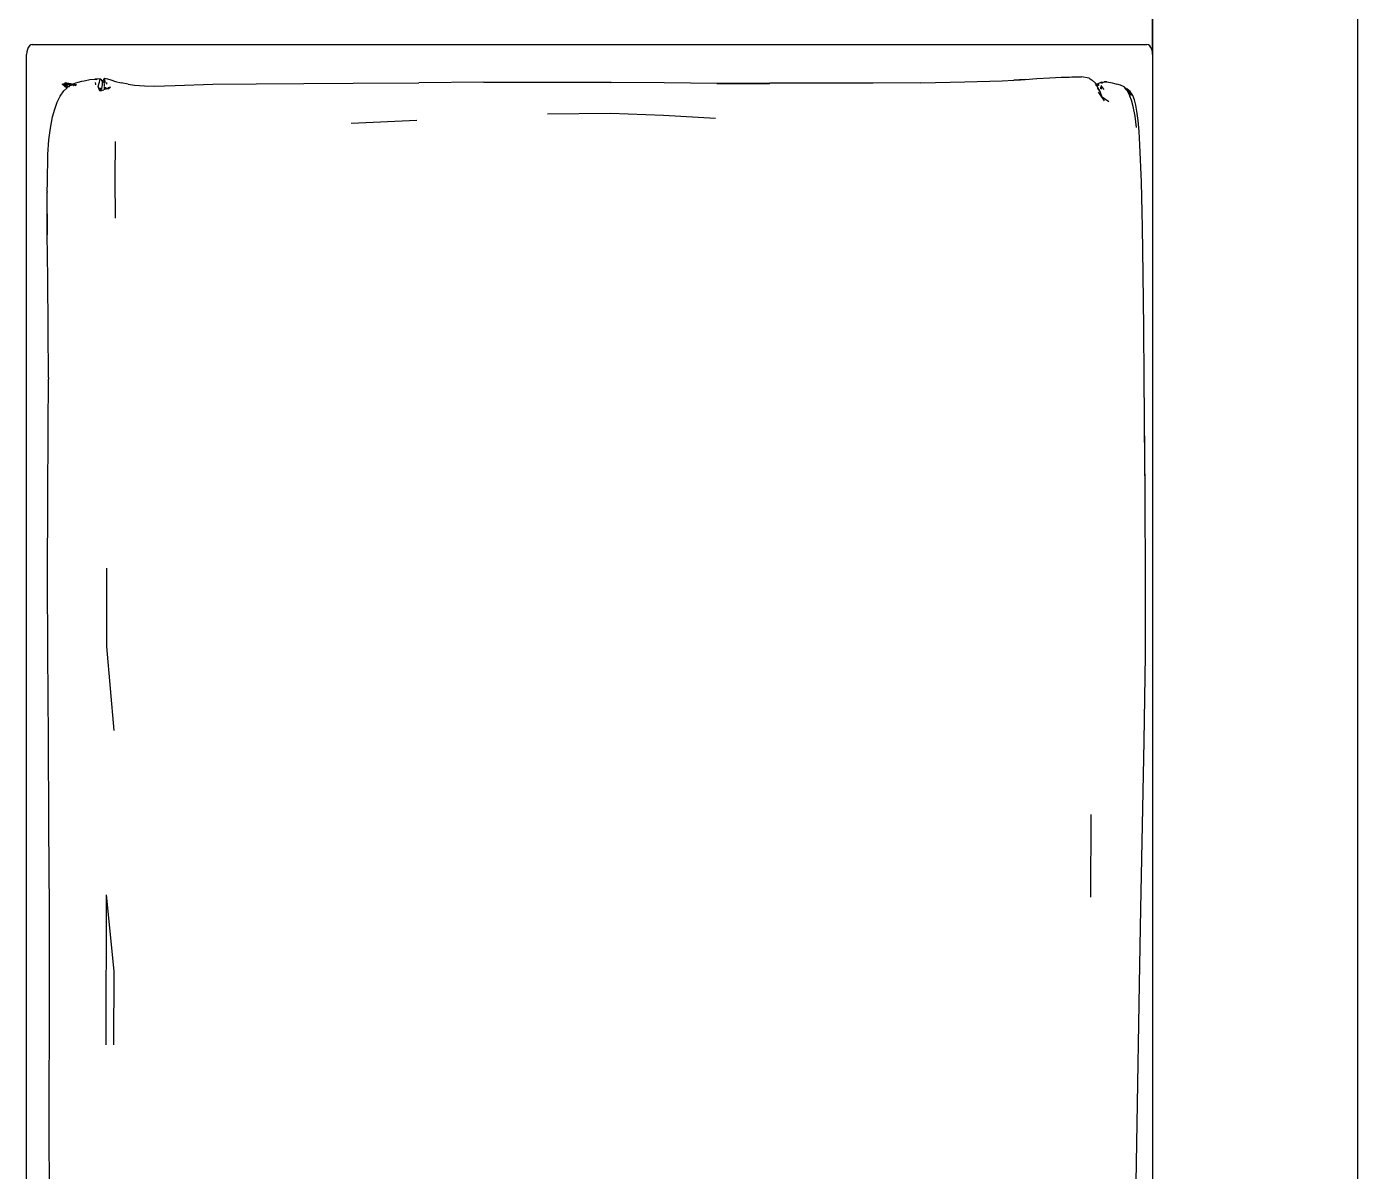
# Model space of a CAD drawing. Header units: millimetres. Extents: x -41292 to 298682, y -22072 to 33155.
# Drawn here: x 27835 to 29135, y 2550 to 3668 of the extents above; entities that cross this region are included whole.
import ezdxf

# ---------------------------------------------------------------- set-up
doc = ezdxf.new("R2010")
doc.units = ezdxf.units.MM
doc.layers.add('벽1', color=2, linetype='Continuous')
doc.layers.add('틀', color=8, linetype='Continuous')

# ---------------------------------------------------------------- blocks, each defined once
blk = doc.blocks.new('AHSISHEUD')
for p, q in [((29762, 24198.7), (29762, 18738.7)), ((29562, 21289), (29562, 21406.7)), ((28463.7, 21295.8), (28462.8, 21293.8)), ((28464.8, 21297.4), (28463.7, 21295.8)), ((28466.1, 21298.3), (28464.8, 21297.4)), ((28467.5, 21298.7), (28466.1, 21298.3)), ((28467.5, 21298.7), (29556.5, 21298.7)), ((29558, 21298.3), (29556.5, 21298.7)), ((29559.3, 21297.4), (29558, 21298.3)), ((29560.4, 21295.8), (29559.3, 21297.4)), ((29561.3, 21293.8), (29560.4, 21295.8)), ((28462.2, 21291.5), (28462, 21289)), ((28462, 19268.4), (28462, 21289)), ((28462.8, 21293.8), (28462.2, 21291.5)), ((29561.9, 21291.5), (29561.3, 21293.8)), ((29562, 21289), (29561.9, 21291.5)), ((29562, 21289), (29562, 19268.4)), ((28496.9, 21259.9), (28499, 21260.7)), ((28496.9, 21259.9), (28502.9, 21257.7)), ((28501.3, 21256.3), (28496.9, 21259.9)), ((28501.2, 21256.2), (28496.9, 21259.9)), ((28496.9, 21259.9), (28498.3, 21259.8)), ((28499, 21260.7), (28498.3, 21259.8)), ((28498.3, 21259.8), (28499, 21260.7)), ((28498.3, 21259.8), (28498.7, 21259.7)), ((28498.5, 21253.6), (28501.2, 21256.2)), ((28498.7, 21259.7), (28500.3, 21259.6)), ((28498.7, 21259.7), (28499.6, 21259.6)), ((28499, 21260.7), (28499.6, 21261.4)), ((28499, 21260.7), (28499, 21260.7)), ((28500.1, 21260.1), (28499, 21260.7)), ((28500.1, 21260.2), (28499, 21260.7)), ((28500, 21260.5), (28499, 21260.7)), ((28499.6, 21261.4), (28501.1, 21260.8)), ((28501.1, 21260.6), (28499.6, 21261.4)), ((28501.1, 21260.9), (28499.6, 21261.4)), ((28507, 21259.9), (28499.6, 21261.4)), ((28500, 21260.5), (28499.6, 21261.4)), ((28499.6, 21261.4), (28500.7, 21260.3)), ((28500.5, 21260.3), (28499.6, 21261.4)), ((28501.8, 21259.4), (28499.6, 21261.4)), ((28499.6, 21259.6), (28499.7, 21259.6)), ((28499.7, 21259.6), (28500.1, 21259.6)), ((28500.1, 21260.2), (28500, 21260.5)), ((28500.5, 21260.3), (28500, 21260.5)), ((28500.1, 21260.1), (28500.1, 21260.2)), ((28500.5, 21260), (28500.1, 21260.2)), ((28500.3, 21259.6), (28500.1, 21260.1)), ((28500.1, 21260.1), (28500.2, 21260)), ((28500.3, 21259.5), (28500.1, 21259.6)), ((28501, 21259.6), (28500.2, 21260)), ((28500.2, 21260), (28501.1, 21259.6)), ((28500.2, 21260), (28500.5, 21260)), ((28500.4, 21259.5), (28500.3, 21259.6)), ((28500.3, 21259.6), (28501, 21259.6)), ((28500.4, 21259.5), (28500.3, 21259.5)), ((28500.4, 21259.5), (28501.2, 21259.4)), ((28500.8, 21260), (28500.5, 21260.3)), ((28500.7, 21260.3), (28500.5, 21260.3)), ((28501, 21259.9), (28500.5, 21260)), ((28500.5, 21260), (28500.8, 21260)), ((28500.7, 21260.3), (28500.8, 21260.3)), ((28500.7, 21260.3), (28500.7, 21260.3)), ((28500.7, 21260.3), (28501, 21260)), ((28500.8, 21260.3), (28501.1, 21260)), ((28501.2, 21260.2), (28500.8, 21260.3)), ((28501, 21259.9), (28500.8, 21260)), ((28500.8, 21260), (28501, 21260)), ((28501, 21260), (28501, 21260)), ((28501, 21260), (28501.2, 21259.8)), ((28501, 21260), (28501.1, 21260)), ((28501.2, 21259.6), (28501, 21259.9)), ((28501.2, 21259.8), (28501, 21259.9)), ((28501.3, 21259.5), (28501, 21259.6)), ((28501, 21259.6), (28501.1, 21259.6)), ((28501.1, 21260.9), (28501.3, 21260.9)), ((28501.1, 21260.8), (28501.1, 21260.9)), ((28501.1, 21260.9), (28501.2, 21260.7)), ((28501.1, 21260.8), (28501.2, 21260.7)), ((28501.1, 21260.6), (28501.1, 21260.8)), ((28501.3, 21260.5), (28501.1, 21260.6)), ((28501.2, 21260.2), (28501.1, 21260.6)), ((28501.1, 21260), (28501.2, 21260)), ((28501.1, 21259.6), (28501.2, 21259.6)), ((28501.2, 21260.7), (28501.3, 21260.5)), ((28501.2, 21260.7), (28503.5, 21259.8)), ((28501.2, 21260), (28501.2, 21260.2)), ((28501.5, 21260.1), (28501.2, 21260.2)), ((28501.2, 21260), (28501.2, 21259.9)), ((28501.2, 21260), (28501.5, 21260)), ((28501.2, 21259.8), (28501.2, 21259.9)), ((28501.2, 21259.9), (28501.4, 21259.7)), ((28501.2, 21259.8), (28501.2, 21259.7)), ((28501.3, 21259.8), (28501.2, 21259.7)), ((28501.2, 21259.8), (28501.2, 21259.8)), ((28501.2, 21259.7), (28501.3, 21259.7)), ((28501.3, 21259.5), (28501.2, 21259.6)), ((28501.2, 21259.6), (28501.4, 21259.5)), ((28501.2, 21259.6), (28501.2, 21259.6)), ((28501.2, 21259.6), (28501.3, 21259.6)), ((28501.2, 21259.4), (28501.3, 21259.5)), ((28501.2, 21256.2), (28501.3, 21256.3)), ((28501.8, 21255.8), (28501.2, 21256.2)), ((28505.7, 21259.6), (28501.3, 21260.9)), ((28505.2, 21259.7), (28501.3, 21260.9)), ((28501.3, 21260.9), (28503.8, 21259.8)), ((28502.4, 21259.9), (28501.3, 21260.5)), ((28501.3, 21260.5), (28501.5, 21260.1)), ((28501.4, 21259.7), (28501.3, 21259.8)), ((28501.4, 21259.7), (28501.3, 21259.8)), ((28501.3, 21259.7), (28501.3, 21259.6)), ((28501.3, 21259.6), (28501.4, 21259.6)), ((28501.3, 21259.5), (28501.4, 21259.4)), ((28501.3, 21259.5), (28501.4, 21259.5)), ((28501.3, 21256.3), (28502.3, 21257.3)), ((28501.9, 21255.9), (28501.3, 21256.3)), ((28501.4, 21259.6), (28501.4, 21259.7)), ((28501.6, 21259.6), (28501.4, 21259.7)), ((28501.4, 21259.7), (28501.5, 21259.6)), ((28501.4, 21259.5), (28501.5, 21259.6)), ((28501.4, 21259.6), (28501.4, 21259.5)), ((28501.4, 21259.6), (28501.4, 21259.6)), ((28501.4, 21259.6), (28501.4, 21259.5)), ((28501.5, 21259.6), (28501.4, 21259.6)), ((28501.5, 21259.6), (28501.4, 21259.6)), ((28501.4, 21259.6), (28501.4, 21259.6)), ((28501.4, 21259.5), (28501.4, 21259.5)), ((28501.4, 21259.5), (28501.5, 21259.4)), ((28501.4, 21259.5), (28501.4, 21259.4)), ((28501.4, 21259.5), (28501.5, 21259.4)), ((28501.5, 21259.4), (28501.4, 21259.4)), ((28501.4, 21259.4), (28501.4, 21259.4)), ((28501.5, 21260.1), (28501.5, 21260)), ((28502.4, 21259.9), (28501.5, 21260.1)), ((28501.5, 21260), (28501.6, 21259.6)), ((28501.5, 21260), (28502.4, 21259.9)), ((28501.5, 21259.6), (28501.5, 21259.6)), ((28501.5, 21259.6), (28501.7, 21259.5)), ((28501.5, 21259.6), (28501.7, 21259.5)), ((28501.6, 21259.4), (28501.5, 21259.6)), ((28501.5, 21259.6), (28501.7, 21259.6)), ((28501.5, 21259.4), (28501.6, 21259.4)), ((28501.5, 21259.4), (28501.5, 21259.4)), ((28501.6, 21259.6), (28501.7, 21259.6)), ((28501.7, 21259.4), (28501.6, 21259.4)), ((28501.6, 21259.4), (28501.6, 21259.4)), ((28501.7, 21259.6), (28501.7, 21259.5)), ((28501.7, 21259.6), (28501.8, 21259.6)), ((28501.7, 21259.5), (28501.7, 21259.5)), ((28501.8, 21259.4), (28501.7, 21259.5)), ((28501.7, 21259.5), (28501.8, 21259.4)), ((28501.8, 21259.4), (28501.7, 21259.4)), ((28502.8, 21259.3), (28501.8, 21259.6)), ((28501.8, 21259.6), (28503.1, 21259.5)), ((28501.8, 21259.4), (28501.9, 21259.4)), ((28501.8, 21259.4), (28501.8, 21259.4)), ((28501.9, 21259.4), (28501.8, 21259.4)), ((28501.8, 21259.4), (28501.9, 21259.4)), ((28501.9, 21259.4), (28501.9, 21259.4)), ((28502.8, 21259.3), (28501.9, 21259.4)), ((28502.3, 21257.3), (28502.9, 21257.7)), ((28502.5, 21259.9), (28502.4, 21259.9)), ((28503.1, 21259.5), (28502.5, 21259.9)), ((28502.5, 21259.9), (28502.5, 21259.9)), ((28502.5, 21259.9), (28503.5, 21259.8)), ((28504, 21259.5), (28502.5, 21259.9)), ((28503, 21259.2), (28502.8, 21259.3)), ((28502.9, 21257.7), (28505, 21259)), ((28502.9, 21257.7), (28503.7, 21257.4)), ((28503.9, 21259.1), (28503, 21259.2)), ((28503.1, 21259.5), (28504, 21259.5)), ((28503.9, 21259.1), (28503.1, 21259.5)), ((28503.5, 21259.8), (28504.3, 21259.5)), ((28503.5, 21259.8), (28503.8, 21259.8)), ((28503.8, 21259.8), (28503.9, 21259.8)), ((28503.9, 21259.8), (28504.5, 21259.5)), ((28503.9, 21259.8), (28505.2, 21259.7)), ((28504.3, 21259.1), (28503.9, 21259.1)), ((28504.6, 21259.4), (28504, 21259.5)), ((28504, 21259.5), (28504.3, 21259.5)), ((28504.3, 21259.5), (28504.6, 21259.4)), ((28504.3, 21259.5), (28504.5, 21259.5)), ((28504.4, 21259.1), (28504.3, 21259.1)), ((28504.8, 21259.1), (28504.4, 21259.1)), ((28504.4, 21259.1), (28505, 21259)), ((28504.5, 21259.5), (28504.6, 21259.5)), ((28504.6, 21259.5), (28505, 21259.3)), ((28504.6, 21259.5), (28505.7, 21259.4)), ((28504.6, 21259.4), (28505.2, 21259.1)), ((28505, 21259.3), (28504.6, 21259.4)), ((28505.1, 21259.1), (28504.8, 21259.1)), ((28505, 21259.3), (28505.2, 21259.2)), ((28505, 21259), (28505.1, 21259.1)), ((28505, 21259), (28505.6, 21258.9)), ((28505.2, 21259.1), (28505.1, 21259.1)), ((28505.8, 21259.5), (28505.2, 21259.7)), ((28505.2, 21259.7), (28505.7, 21259.6)), ((28505.2, 21259.1), (28505.2, 21259.2)), ((28505.2, 21259.2), (28505.3, 21259.1)), ((28505.2, 21259.2), (28505.3, 21259.2)), ((28505.2, 21259.2), (28505.2, 21259.2)), ((28505.3, 21259.2), (28505.2, 21259.2)), ((28505.2, 21259.1), (28505.2, 21259.1)), ((28505.3, 21259.1), (28505.2, 21259.1)), ((28505.2, 21259.1), (28505.2, 21259.1)), ((28505.2, 21259.1), (28505.2, 21259.1)), ((28505.2, 21259.1), (28505.4, 21259)), ((28505.3, 21259.2), (28505.7, 21259.4)), ((28505.3, 21259.1), (28505.3, 21259.2)), ((28505.3, 21259.1), (28505.4, 21259.1)), ((28505.4, 21259.1), (28505.5, 21259)), ((28505.6, 21259.1), (28505.4, 21259.1)), ((28505.4, 21259), (28505.6, 21258.9)), ((28505.5, 21259), (28505.4, 21259)), ((28505.5, 21259), (28505.7, 21259)), ((28506, 21259.1), (28505.6, 21259.1)), ((28505.9, 21259), (28505.6, 21259.1)), ((28505.6, 21258.9), (28505.6, 21258.9)), ((28505.6, 21258.9), (28505.7, 21258.9)), ((28506, 21259.5), (28505.7, 21259.6)), ((28505.7, 21259.6), (28506.1, 21259.6)), ((28505.7, 21259.4), (28505.8, 21259.5)), ((28505.7, 21259.4), (28506, 21259.4)), ((28505.7, 21259), (28505.7, 21258.9)), ((28505.8, 21259), (28505.7, 21259)), ((28505.8, 21259.5), (28506, 21259.5)), ((28506, 21259.4), (28505.8, 21259.5)), ((28505.8, 21259), (28505.8, 21259)), ((28506, 21259.5), (28506.1, 21259.6)), ((28506.4, 21259.4), (28506, 21259.5)), ((28506.3, 21259.3), (28506, 21259.4)), ((28506, 21259.4), (28506.3, 21259.4)), ((28506.1, 21259.6), (28507, 21259.9)), ((28506.1, 21259.6), (28510.7, 21259.2)), ((28506.6, 21259.4), (28510.7, 21259.2)), ((28507.3, 21259.1), (28506.8, 21259.3)), ((28507, 21259.9), (28510.1, 21261.2)), ((28510.7, 21259.2), (28507, 21259.9)), ((28507.3, 21259.1), (28507.1, 21259.1)), ((28510.7, 21259.2), (28507.3, 21259.1)), ((28509.4, 21258.5), (28507.3, 21259.1)), ((28507.9, 21258.8), (28507.7, 21258.9)), ((28508, 21258.8), (28507.9, 21258.8)), ((28508, 21258.8), (28508.2, 21258.7)), ((28508, 21258.7), (28508, 21258.8)), ((28509.2, 21258.4), (28509.4, 21258.5)), ((28509.4, 21258.5), (28510.7, 21259.2)), ((28509.6, 21258.5), (28509.4, 21258.5)), ((28510.1, 21261.2), (28516.1, 21262.8)), ((28516.1, 21262.8), (28518.3, 21263.3)), ((28518.3, 21263.3), (28523.8, 21264.6)), ((28523.8, 21264.6), (28529, 21264.9)), ((28529.6, 21264.8), (28528.7, 21264.7)), ((28528.7, 21264.7), (28530.5, 21264.4)), ((28529.6, 21264.8), (28529, 21264.9)), ((28529.1, 21261.6), (28529.2, 21259.5)), ((28529.2, 21259.5), (28529.2, 21259.3)), ((28533.9, 21265), (28529.6, 21264.8)), ((28530.9, 21264.5), (28529.6, 21264.8)), ((28531.8, 21257.6), (28533.3, 21261.9)), ((28532.2, 21256.7), (28531.8, 21257.6)), ((28532.7, 21257.1), (28532.2, 21256.7)), ((28533, 21255), (28532.2, 21256.7)), ((28533, 21255), (28534.3, 21255.5)), ((28533.3, 21261.9), (28533.9, 21265)), ((28533.4, 21256.7), (28533.5, 21255.6)), ((28533.4, 21254.1), (28534.8, 21255)), ((28534.3, 21255.5), (28533.7, 21255.5)), ((28533.9, 21265), (28536.3, 21262.5)), ((28534.2, 21253.9), (28535.3, 21255.4)), ((28534.3, 21255.5), (28535, 21255.8)), ((28535.3, 21255.4), (28534.3, 21255.5)), ((28535.3, 21255.4), (28535.4, 21255.5)), ((28535.4, 21255.5), (28536.3, 21259.5)), ((28535.5, 21255.5), (28535.6, 21255.5)), ((28536.1, 21261.3), (28535.6, 21261.1)), ((28536.1, 21261.3), (28535.9, 21260.3)), ((28536, 21260.1), (28536.3, 21260.4)), ((28536.3, 21262.5), (28536.1, 21261.3)), ((28536.3, 21261.4), (28536.1, 21261.3)), ((28536.3, 21262.5), (28538.5, 21265.8)), ((28536.3, 21261.4), (28536.3, 21262.5)), ((28537.4, 21261.9), (28536.3, 21262.5)), ((28536.3, 21260.4), (28536.3, 21261.4)), ((28536.3, 21259.5), (28536.3, 21260.4)), ((28537.9, 21262.1), (28537.4, 21261.9)), ((28537.6, 21261.8), (28537.4, 21261.9)), ((28537.6, 21261.8), (28537.9, 21262.1)), ((28537.9, 21261.7), (28537.6, 21261.8)), ((28537.6, 21256.9), (28537.7, 21256.9)), ((28537.7, 21256.9), (28538.7, 21257.3)), ((28537.7, 21256.9), (28537.7, 21254.4)), ((28537.9, 21260.5), (28537.8, 21258.1)), ((28538.5, 21265.8), (28537.9, 21262.1)), ((28537.9, 21262.1), (28537.9, 21261.7)), ((28538.9, 21261.2), (28537.9, 21261.7)), ((28538.7, 21255.5), (28538.2, 21255.6)), ((28538.5, 21265.8), (28541, 21265.2)), ((28538.9, 21261.2), (28538.5, 21265.8)), ((28538.7, 21255.5), (28538.5, 21254.7)), ((28539.1, 21257), (28538.7, 21255.5)), ((28539.2, 21255.3), (28538.7, 21255.5)), ((28539.1, 21254.8), (28539.2, 21255.3)), ((28539.2, 21255.3), (28539.7, 21256.6)), ((28540, 21255.1), (28539.2, 21255.3)), ((28540.1, 21261.5), (28539.8, 21260.3)), ((28540.2, 21261.5), (28540.1, 21260.1)), ((28540.3, 21256.1), (28540.3, 21255.1)), ((28540.9, 21255.3), (28541.2, 21255.4)), ((28541, 21265.2), (28544.3, 21264.1)), ((28541.3, 21255.5), (28543.9, 21257)), ((28543.9, 21257), (28541.4, 21256.4)), ((28544.3, 21264.1), (28548.9, 21262.6)), ((28548.9, 21262.6), (28554.5, 21261.2)), ((28561.2, 21259.9), (28554.5, 21261.2)), ((28561.2, 21259.9), (28567.5, 21259)), ((28567.5, 21259), (28577.3, 21258.2)), ((28577.3, 21258.2), (28586.9, 21258)), ((28586.9, 21258), (28596.9, 21258.3)), ((28596.9, 21258.3), (28607.3, 21258.7)), ((28607.3, 21258.7), (28644, 21259.8)), ((28644, 21259.8), (28686.4, 21260.3)), ((28686.4, 21260.3), (28732.7, 21260.6)), ((28732.7, 21260.6), (28781.1, 21260.8)), ((28781.1, 21260.8), (28845.2, 21261.2)), ((28908.7, 21261.8), (28845.2, 21261.2)), ((28908.7, 21261.8), (28971.6, 21262)), ((28971.6, 21262), (28983.3, 21262)), ((28971.8, 21262), (28973.1, 21262)), ((28973.3, 21262), (28973.1, 21262)), ((28983.3, 21262), (29033.1, 21261.9)), ((28983.3, 21262), (29032.9, 21261.6)), ((29033.1, 21261.9), (29084.9, 21261.5)), ((29084.9, 21261.5), (29136.2, 21261)), ((29136.2, 21261), (29161.2, 21260.7)), ((29187.9, 21260.5), (29136.3, 21260.7)), ((29136.3, 21260.7), (29161.2, 21260.7)), ((29161.2, 21260.7), (29188.1, 21260.8)), ((29161.2, 21260.7), (29187.9, 21260.5)), ((29288.9, 21260.8), (29188.1, 21260.8)), ((29335.5, 21261.1), (29288.9, 21260.8)), ((29335.5, 21261.1), (29378.5, 21262.1)), ((29378.5, 21262.1), (29415, 21263.3)), ((29415, 21263.3), (29426.5, 21263.9)), ((29437.6, 21264.5), (29426.5, 21263.7)), ((29426.5, 21263.9), (29433, 21264.2)), ((29426.5, 21263.7), (29433, 21264.2)), ((29433, 21264.2), (29437.5, 21264.6)), ((29433, 21264.2), (29437.6, 21264.5)), ((29437.5, 21264.6), (29449, 21265.4)), ((29449, 21265.4), (29461.7, 21266.2)), ((29461.7, 21266.2), (29472.6, 21266.7)), ((29472.6, 21266.7), (29480.7, 21266.9)), ((29480.7, 21266.9), (29483.2, 21267)), ((29483.2, 21267), (29483.4, 21267)), ((29483.4, 21267), (29492.7, 21267.1)), ((29500.1, 21265.8), (29492.7, 21267.1)), ((29500.1, 21265.8), (29503, 21263.7)), ((29506.2, 21260.9), (29503, 21263.7)), ((29507, 21259.4), (29506.2, 21260.9)), ((29507, 21259.4), (29506.8, 21258.7)), ((29506.8, 21258.7), (29507, 21259.4)), ((29507.2, 21259.8), (29507, 21259.4)), ((29507.6, 21258.4), (29507, 21259.4)), ((29507.2, 21259.8), (29510.5, 21261.4)), ((29508.4, 21260.1), (29507.2, 21259.8)), ((29507.2, 21258.1), (29507.6, 21258.4)), ((29507.4, 21257.8), (29507.8, 21258.1)), ((29507.6, 21258.4), (29508.9, 21259.3)), ((29507.8, 21258.1), (29507.6, 21258.4)), ((29508.6, 21258.6), (29507.8, 21258.1)), ((29510.7, 21252.8), (29507.8, 21258.1)), ((29508.1, 21256.4), (29508, 21256.3)), ((29508.1, 21256.4), (29508, 21256.4)), ((29508.6, 21255.7), (29508.1, 21256.4)), ((29509.8, 21259.3), (29508.4, 21260.1)), ((29508.9, 21259.3), (29508.6, 21258.6)), ((29508.6, 21258.6), (29509.8, 21259.3)), ((29510.7, 21252.8), (29508.6, 21255.7)), ((29510.5, 21261.4), (29512.6, 21261.8)), ((29512.3, 21261.8), (29510.5, 21261.4)), ((29513.4, 21261.7), (29510.5, 21261.4)), ((29512.5, 21257.6), (29511.4, 21257.5)), ((29511.4, 21257.5), (29511.6, 21255.2)), ((29511.4, 21255.3), (29511.4, 21257.5)), ((29512.5, 21257.6), (29511.7, 21258.8)), ((29513.7, 21261.7), (29512.2, 21260.7)), ((29512.3, 21261.8), (29512.6, 21261.8)), ((29514.2, 21255), (29512.5, 21257.6)), ((29512.6, 21261.8), (29512.9, 21261.9)), ((29512.9, 21261.9), (29514.6, 21262.2)), ((29512.9, 21261.9), (29517.3, 21262.2)), ((29517.3, 21262.2), (29514.6, 21262.2)), ((29517.3, 21262.2), (29522.5, 21261.2)), ((29522.5, 21261.2), (29527.1, 21260)), ((29530.7, 21259.1), (29527.1, 21260)), ((29534.1, 21257.2), (29530.7, 21259.1)), ((29534.1, 21257.2), (29534.9, 21256.6)), ((29534.3, 21257), (29534.1, 21257.2)), ((29534.3, 21257), (29534.4, 21256.9)), ((29534.9, 21256.3), (29534.4, 21256.9)), ((29534.9, 21256.6), (29536.7, 21255.5)), ((29534.9, 21256.6), (29536.8, 21255.2)), ((29535.3, 21256), (29534.9, 21256.3)), ((29536.9, 21254), (29534.9, 21256.3)), ((29536.7, 21255.5), (29536.8, 21255.2)), ((29540, 21252.9), (29536.7, 21255.5)), ((29536.8, 21255.2), (29540, 21252.9)), ((28489.5, 21235.6), (28492, 21242.4)), ((28492, 21242.4), (28494.7, 21248.1)), ((28494.7, 21248.1), (28498.5, 21253.6)), ((28533.4, 21254.1), (28533, 21255)), ((28533.7, 21253.6), (28533.4, 21254.1)), ((28533.7, 21253.6), (28534.2, 21253.9)), ((28533.8, 21253.4), (28533.7, 21253.6)), ((28533.8, 21253.4), (28537.5, 21254.4)), ((28533.8, 21253.4), (28534.2, 21253.9)), ((29511.4, 21249), (29509.2, 21252.2)), ((29511.4, 21250.7), (29510.7, 21252.8)), ((29511.4, 21249), (29511.4, 21250.7)), ((29512.7, 21247.3), (29511.4, 21250.7)), ((29514.9, 21243.8), (29511.4, 21249)), ((29519.4, 21242.6), (29512.7, 21247.3)), ((29514.9, 21243.8), (29512.7, 21247.3)), ((29514.2, 21255), (29513.6, 21254.9)), ((29514.3, 21254.8), (29514.2, 21255)), ((29536.8, 21254.5), (29536.9, 21254)), ((29537.1, 21253.7), (29536.9, 21254)), ((29539.3, 21249.5), (29537.1, 21253.7)), ((29537.1, 21253.7), (29539.9, 21251.3)), ((29539.8, 21248.2), (29539.3, 21249.5)), ((29539.9, 21250.2), (29539.8, 21249)), ((29539.8, 21248.7), (29539.8, 21248.2)), ((29541.3, 21244.2), (29539.8, 21248.2)), ((29539.9, 21251.5), (29539.9, 21251.3)), ((29539.9, 21251.3), (29542.6, 21248.9)), ((29542.6, 21248.9), (29540, 21252.9)), ((29543, 21238), (29541.3, 21244.2)), ((29544.3, 21244.6), (29542.6, 21248.9)), ((29545.6, 21239.4), (29544.3, 21244.6)), ((28487.4, 21228.1), (28489.5, 21235.6)), ((28970.8, 21231), (29032.3, 21231.6)), ((29032.3, 21231.6), (29084.1, 21229.7)), ((29084.1, 21229.7), (29135.1, 21226.6)), ((29544.9, 21228.6), (29543, 21238)), ((29546.7, 21233.5), (29545.6, 21239.4)), ((29547.9, 21224.4), (29546.7, 21233.5)), ((28483.9, 21205.6), (28485.3, 21217.1)), ((28485.3, 21217.1), (28487.4, 21228.1)), ((28779.2, 21221.9), (28843.4, 21224.9)), ((29546.3, 21217.6), (29544.9, 21228.6)), ((29548.8, 21213.6), (29547.9, 21224.4)), ((28482.9, 21191.2), (28483.9, 21205.6)), ((28548.6, 21167.7), (28548.8, 21204.1)), ((29549.6, 21200.6), (29548.8, 21213.6)), ((28482.3, 21164), (28482.9, 21191.2)), ((29551, 21164.3), (29549.6, 21200.6)), ((28482.1, 21155), (28482.3, 21164)), ((28548.8, 21128.9), (28548.6, 21167.7)), ((29552, 21120.4), (29551, 21164.3)), ((28482.1, 21155), (28482.1, 21154.6)), ((28482.4, 21112.9), (28482.1, 21154.6)), ((28482.2, 21113.4), (28482.1, 21154.6)), ((28482.7, 21070.5), (28482.2, 21113.4)), ((29552.8, 21074.5), (29552, 21120.4)), ((29553.4, 21022), (29552.8, 21074.5)), ((28483.2, 21020.9), (28482.7, 21070.5)), ((29553.9, 20972.5), (29553.4, 21022)), ((28483.3, 20973.3), (28483.2, 21020.9)), ((28483, 20924.1), (28483.3, 20971.9)), ((28483.3, 20973.3), (28483.3, 20972.7)), ((28483.3, 20972.7), (28483.3, 20971.9)), ((29554.6, 20860.8), (29553.9, 20972.5)), ((28482.7, 20853.1), (28483, 20924.1)), ((29554.6, 20860.8), (29554.1, 20925.7)), ((28482.6, 20780.1), (28482.7, 20853.1)), ((29554.7, 20853.6), (29554.6, 20860.8)), ((29555.1, 20779.2), (29554.7, 20853.6)), ((28540.4, 20710.5), (28540.5, 20787)), ((28482.8, 20704.3), (28482.6, 20780.1)), ((29554.9, 20702), (29555.1, 20779.2)), ((28547.6, 20628.6), (28540.4, 20710.5)), ((28483.3, 20621), (28482.8, 20704.3)), ((29553.8, 20618.1), (29554.9, 20702)), ((28483.9, 20537.8), (28483.3, 20621)), ((29550.4, 20454.5), (29553.8, 20618.1)), ((29501.7, 20465.8), (29502, 20546.4)), ((28483.9, 20535.6), (28483.9, 20537.8)), ((28484.3, 20453.3), (28483.9, 20535.6)), ((28539.9, 20321.4), (28540, 20468)), ((28547.7, 20393.5), (28540, 20468)), ((28484.4, 20377.3), (28484.3, 20453.3)), ((29549.1, 20380.9), (29550.4, 20454.5)), ((28547.3, 20321.6), (28547.7, 20393.5)), ((28484.2, 20236.5), (28484.4, 20377.3)), ((29547, 20244.6), (29549.1, 20380.9)), ((29545.9, 20187.1), (29547, 20244.6)), ((28484.4, 20178.5), (28484.2, 20236.5))]:
    blk.add_line(p, q)

msp = doc.modelspace()

# ---------------------------------------------------------------- linework, layer by layer
at = {"layer": '벽1'}
for p, q in [((29134.67, 6550.58), (29134.67, 2880.58)), ((28934.67, 6350.58), (28934.67, 1090.58)), ((29134.67, 2680.58), (29134.67, 1290.58))]:
    msp.add_line(p, q, dxfattribs=at)
at = {"layer": '틀'}
msp.add_line((28934.67, 2760.58), (28934.67, 2560.58), dxfattribs=at)

# ---------------------------------------------------------------- block references
msp.add_blockref('AHSISHEUD', (-627.37, -17648.09))

doc.saveas('drawing.dxf')
